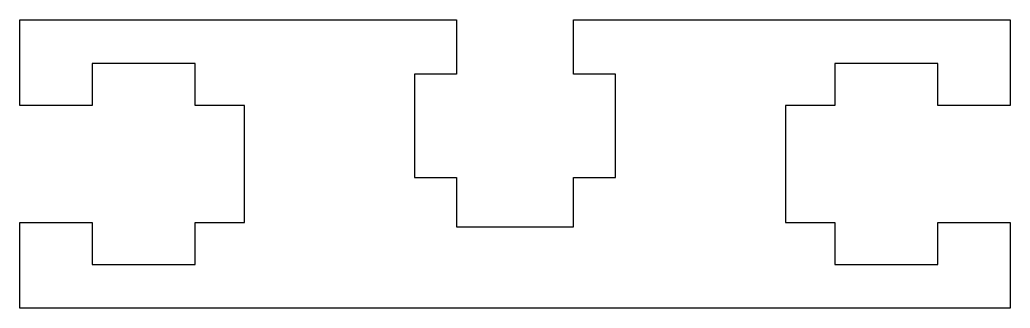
# Model space of a CAD drawing. Header units: inches. Extents: x -0.5 to 0.5, y -0.18 to 0.11.
import ezdxf

# ---------------------------------------------------------------- set-up
doc = ezdxf.new("R2010")
doc.units = ezdxf.units.IN
doc.layers.get('0').update_dxf_attribs({"linetype": 'CONTINUOUS'})

msp = doc.modelspace()

# ---------------------------------------------------------------- linework, layer by layer
msp.add_lwpolyline([(-0.059, -0.102), (0.059, -0.102), (0.059, -0.052), (0.1015, -0.052), (0.1015, 0.052), (0.059, 0.052), (0.059, 0.107), (0.5, 0.107), (0.5, 0.0205), (0.427, 0.0205), (0.427, 0.063), (0.323, 0.063), (0.323, 0.0205), (0.273, 0.0205), (0.273, -0.0975), (0.323, -0.0975), (0.323, -0.14), (0.427, -0.14), (0.427, -0.0975), (0.5, -0.0975), (0.5, -0.184), (-0.5, -0.184), (-0.5, -0.0975), (-0.427, -0.0975), (-0.427, -0.14), (-0.323, -0.14), (-0.323, -0.0975), (-0.273, -0.0975), (-0.273, 0.0205), (-0.323, 0.0205), (-0.323, 0.063), (-0.427, 0.063), (-0.427, 0.0205), (-0.5, 0.0205), (-0.5, 0.107), (-0.059, 0.107), (-0.059, 0.052), (-0.1015, 0.052), (-0.1015, -0.052), (-0.059, -0.052)], close=True)

doc.saveas('drawing.dxf')
